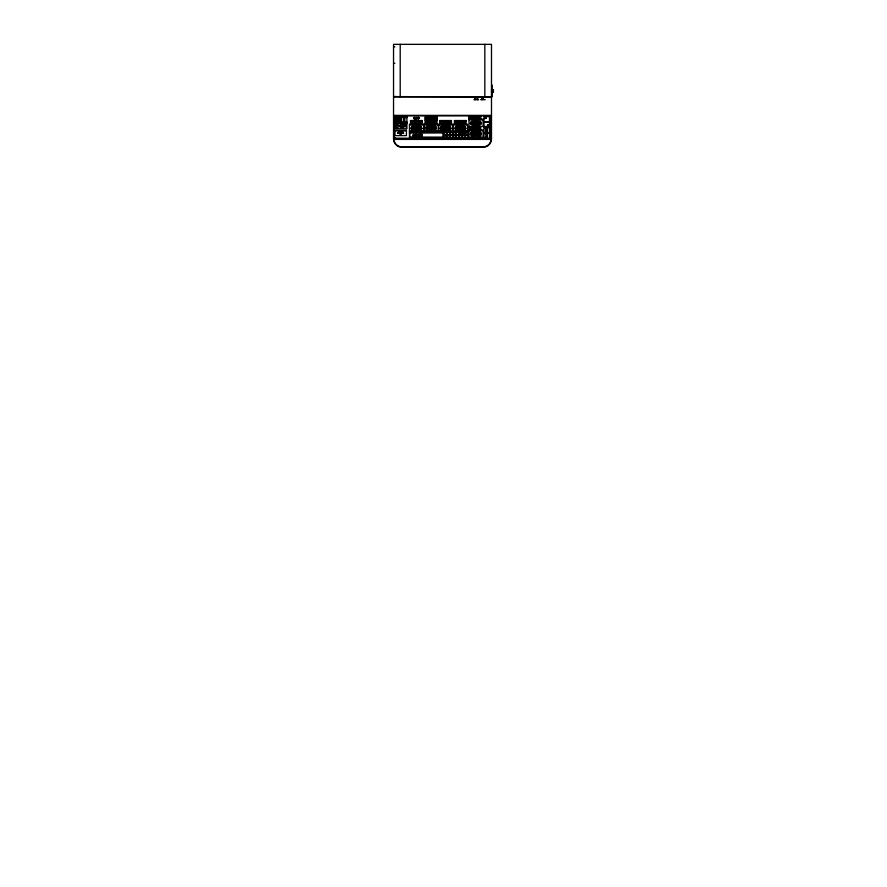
<?xml version="1.0" encoding="UTF-8"?>
<svg xmlns="http://www.w3.org/2000/svg" width="887" height="887" viewBox="0 0 887 887"><rect width="100%" height="100%" fill="white"/><g stroke="black" fill="none" stroke-linecap="round" stroke-linejoin="round"><path stroke-width="1.33" d="M413.741 118.437L414.672 118.769L414.551 117.472M416.18 117.627C415.803 118.481 415.803 118.159 416.591 118.78M418.963 118.481C417.877 115.122 417.433 121.197 418.719 117.783M394.515 115.632L394.016 138.549L491.01 138.549L491.01 115.609L490.522 138.328M478.415 129.702L478.415 127.318L478.902 128.16L479.157 127.318L479.645 128.16L480.388 127.384L480.377 129.702L479.889 128.859L478.415 129.624M415.038 118.559L414.196 117.505L414.861 117.627M415.87 117.661C416.391 121.231 417.278 115.377 416.912 118.67M418.875 118.636L418.298 117.527L417.899 118.581M394.161 137.518L394.016 138.328L394.859 138.184M400.835 135.223L401.578 133.338M419.462 129.236L419.507 128.626L421.78 128.626M436.437 128.626L434.164 128.626L433.887 129.735L435.861 130.223L433.643 130.223M448.733 129.236L448.778 128.626L451.051 128.626M463.358 129.236L463.402 128.626L465.675 128.626M481.297 123.005L479.069 122.938L481.297 122.938L481.297 123.548L479.024 123.481L478.736 124.513L480.721 124.579M481.297 133.76L481.297 134.369L479.024 134.303L478.736 135.412L480.721 135.412M395.402 96.373L394.427 96.616L490.611 96.871M399.76 132.562L400.469 132.407L399.749 132.263M394.016 115.609L394.083 116.419M394.937 115.875L394.859 116.519M394.937 138.161L394.859 137.518M430.195 128.548L430.494 127.806M446.793 128.482L446.05 129.469L444.941 128.959M475.088 123.082L475.188 123.881M490.178 116.496L491.01 116.097L490.178 115.754M490.034 137.784C492.54 138.915 488.67 137.995 490.644 137.463M415.704 118.548L415.659 117.86M417.622 117.816L417.666 118.514L418.731 118.481M399.782 133.715L399.538 132.817A1.397 1.342 0 0 0 397.886 133.161L397.886 133.238A2.938 2.805 0 0 1 403.585 133.238L403.585 133.238A1.397 1.342 0 0 0 401.922 132.884L401.578 133.416M413.73 118.026C415.349 116.164 414.284 120.721 413.974 117.572M414.041 118.758L413.73 117.993L415.038 118.126M415.704 118.148L415.848 117.561M415.061 117.86L414.672 118.913M410.892 128.16L413.32 128.16L413.652 127.041L411.668 127.041L411.668 126.464L414.118 126.464L411.668 126.531M417.001 118.525L416.823 117.539M425.549 128.16L427.989 128.16L428.31 127.041L426.325 127.118L426.325 126.464L428.787 126.464L426.325 126.531M440.152 128.16L442.591 128.16L442.923 127.041L440.939 127.041L440.939 126.464L443.611 126.176A3.127 2.994 0 0 1 447.802 126.176L450.474 126.531M454.787 128.16L457.215 128.16L457.548 127.041L455.563 127.041L455.563 126.464L458.014 126.464L455.563 126.531M470.409 123.005L472.838 123.005L473.17 121.896L471.185 121.896M470.409 134.369L470.409 133.76L472.838 133.826L473.17 132.717L471.185 132.717L471.185 132.13L473.636 132.13L471.185 132.207M394.382 116.563L395.003 116.042L394.083 115.875L491.01 115.831L490.178 115.82M394.859 138.261L394.028 137.906M430.228 128.305L431.891 127.883M444.842 128.305L446.294 127.728M475.343 133.482L475.188 134.702M476.907 134.702L477.006 133.904M414.329 118.858L413.852 117.694L414.983 118.137M415.659 117.927L416.823 117.738M416.103 118.891L416.081 117.45M419.462 129.169L419.218 129.735L421.203 130.223L418.974 130.223M448.733 129.169L448.489 129.735L450.474 130.223L448.245 130.223M463.358 129.169L463.114 129.735L465.098 130.223L462.87 130.223M401.013 132.34L401.733 132.451M415.815 117.683L416.679 117.516M415.704 118.126C418.442 117.96 415.404 119.634 416.158 117.439M401.035 132.54L401.478 132.03M418.963 118.293L417.943 117.694L418.575 118.559M415.67 128.083L416.79 127.639M417.389 128.959L415.67 128.959M432.047 128.959L430.328 128.959M459.566 128.959L461.284 128.959M475.088 123.581L475.787 124.324L476.907 123.803M476.751 124.08L477.006 123.082M490.954 116.319L490.178 116.419M476.907 134.624L475.188 134.624M428.787 126.531L429.009 126.176A3.127 2.994 0 0 1 433.189 126.176L435.861 126.531M440.939 126.531L443.611 126.253M458.014 126.531L458.235 126.176A3.127 2.994 0 0 1 462.426 126.176L465.098 126.531M471.185 121.962L471.185 121.308L473.858 121.109M473.636 132.207L473.858 131.853A3.127 2.994 0 0 1 478.049 131.853L480.721 132.207M446.228 134.879L445.54 134.879L446.904 133.039M452.37 134.658C450.33 134.813 454.366 138.239 454.41 134.658L453.734 134.658M453.046 136.509L454.41 134.658M413.841 117.993L414.994 118.27M417.899 117.505L417.611 118.348M461.074 135.312L459.022 135.312L459.022 136.188L457.326 134.879L459.022 133.36L459.022 134.236L461.074 134.236M394.161 115.842L394.859 115.842M394.161 137.585L394.859 137.585M445.097 127.883L445.795 127.606M417.954 117.417L417.666 118.093L418.908 118.06M401.589 133.028L401.922 132.817A1.397 1.342 0 0 1 403.585 133.161M465.11 135.966L467.161 134.658L465.11 133.36L465.11 134.236L463.069 134.236M467.161 134.658L465.11 136.188L465.11 135.312L463.069 135.312M414.806 118.548L414.373 117.45M418.631 117.483L417.81 117.716L418.586 118.658M418.708 118.592L417.932 118.581L418.132 117.439M475.554 133.405L476.541 133.405M476.541 134.979L475.787 135.068M400.935 135.123L399.771 133.76M476.308 124.247L475.554 124.147M446.05 129.391L445.307 129.302M460.165 127.639L461.129 127.883M460.686 129.391L459.932 129.302M414.495 118.681L414.373 117.594L414.406 118.803M393.54 46.867L394.859 46.867M393.54 63.31L394.859 63.31M491.487 89.742L492.141 89.742M491.487 90.407L492.141 90.407M491.487 91.716L492.141 91.716M491.487 92.381L492.141 92.381M489.557 96.616L490.6 96.616M393.54 96.871L491.487 96.871M473.658 97.027L478.925 97.027M480.288 97.027L485.555 97.027M474.523 99L478.06 99M482.262 99L483.581 99M473.991 99.666L478.592 99.666M480.632 99.666L485.211 99.666M393.54 115.377L491.487 115.377M469.035 116.086L480.687 116.086M395.003 116.119L394.382 116.64M484.014 116.574L489.469 116.574M469.4 116.973L470.132 116.973M472.682 116.973L473.403 116.973M436.836 117.206L431.415 116.774L436.836 116.774L436.836 119.789L431.415 119.789L436.836 119.357M469.4 117.173L470.498 117.173M472.316 117.173L473.403 117.051M469.4 117.239L471.219 116.397L471.219 118.78M473.403 117.239L471.585 116.474L471.585 118.78M484.701 117.228L486.065 117.228M395.003 117.461L400.458 117.461M401.456 117.461L406.911 117.461M414.672 118.736L413.963 117.805L414.75 117.76L414.839 118.614M415.981 117.738L416.713 117.727M436.836 117.627L431.415 117.627L436.836 118.06M413.919 117.871L414.706 117.561M415.803 117.949L416.923 118.381M418.841 117.927L417.788 118.448M470.132 118.78L470.132 117.938L470.498 118.78M472.316 118.78L472.316 117.938L472.682 118.78M473.769 117.938L475.587 117.938L475.587 116.397L474.867 117.239L473.769 116.474L473.769 118.78M477.051 118.78L477.051 117.938L479.235 117.938L479.235 116.397L478.503 117.239L478.137 116.397L477.417 117.239L476.319 116.474L476.319 118.78M473.769 118.126L475.587 118.015M477.051 118.015L479.235 118.015M415.748 118.237L416.957 118.248M417.71 118.204L418.908 118.204M473.769 118.204L474.501 118.204M484.701 118.304L486.065 118.304M417.744 118.348L418.886 118.015M436.836 118.492L431.415 118.492L436.836 118.925M415.848 118.514L416.857 118.514M396.367 118.769L397.043 118.769M398.407 118.769L399.095 118.769M469.035 118.869L480.687 118.869M468.979 119.135L483.116 119.135L483.116 126.431L468.979 126.431L469.035 115.787M468.979 119.8L483.116 119.8M398.407 120.643L397.043 120.721L397.043 118.692L396.367 118.692L396.367 121.364L399.095 121.297M410.526 120.832L422.179 120.832M425.183 120.832L436.836 120.832M439.797 120.832L451.45 120.832M454.421 120.832L466.074 120.832M414.894 121.22L414.162 121.142L414.162 123.526L414.894 123.526L414.894 121.142M416.347 121.22L417.078 121.142L417.078 122.761L416.347 122.683M418.531 121.22L419.263 121.142L419.263 122.761M420.715 121.22L421.447 121.608L420.715 121.142M426.636 121.22L427.368 121.142L427.368 123.526L426.281 122.761M428.831 121.22L428.099 121.142L428.099 123.526L428.831 122.683M431.37 121.22L430.65 121.142L430.65 122.761M431.736 121.22L432.468 121.142L432.468 123.526L431.736 122.683M433.566 121.22L432.834 121.142L432.834 123.526L433.566 122.683M441.981 121.22L440.152 121.918L440.152 123.526L440.883 122.683M443.068 121.22L442.347 121.142L442.347 123.526L443.068 122.683M443.433 121.22L444.165 121.142L444.165 122.761M444.886 121.22L446.715 121.985L446.715 123.526L445.984 122.683M447.081 121.22L448.168 121.985L448.168 121.142M448.168 121.22L448.9 121.142L448.9 122.761L447.081 122.683M449.265 121.22L449.986 121.142L449.986 121.985L450.352 121.142M450.352 121.22L451.084 121.142L451.084 123.526L450.352 123.526L451.084 122.872M454.787 121.22L456.605 121.918M455.874 121.22L456.605 121.142L456.605 122.761L454.787 123.526L454.787 121.142M458.058 121.22L458.79 121.142L458.79 123.526L458.058 123.526L458.79 122.872M459.156 121.22L459.876 121.796L459.156 121.719M462.426 121.22L463.158 121.142L463.158 123.526L462.426 122.683M464.256 121.22L463.524 121.142L463.524 123.526L464.256 123.526L464.256 122.295M464.611 121.22L465.342 121.142L465.342 123.526L464.256 122.373M473.636 121.386L473.858 121.031A3.127 2.994 0 0 1 478.049 121.031L480.721 121.308L480.721 121.962L478.736 121.962M456.605 121.719L455.874 121.142M463.158 121.719L462.426 121.142M463.524 121.719L464.256 121.142M465.342 121.719L464.611 121.142M484.014 121.785L489.469 121.785M395.003 122.007L400.458 122.007M401.456 122.007L406.911 122.007M459.156 121.918L460.974 121.985L460.974 123.526L459.876 122.761M463.158 121.918L461.34 121.985L461.34 123.526L462.426 122.761M463.524 121.985L465.342 121.918M484.036 121.962L489.491 121.962M435.384 122.373L436.471 123.526L436.471 121.53L434.652 121.53L434.652 123.526L435.384 123.526L435.384 122.295M419.263 122.683L418.531 122.761L418.531 121.142M428.831 122.761L429.918 123.526L429.918 121.918L428.831 121.918L428.831 121.142M430.65 122.683L431.736 122.761M433.566 122.761L434.375 122.683M440.883 122.761L441.981 122.683M443.068 122.761L444.165 122.683M444.886 122.683L445.984 122.761M451.084 122.761L449.265 123.526L449.265 121.142M457.692 122.761L458.79 122.683M418.531 123.138L419.263 123.138M411.978 123.459L412.71 123.459L412.71 121.918L411.978 121.918L411.978 123.526L412.71 123.526M414.162 123.459L414.894 123.459M418.531 123.459L419.263 123.526M420.715 123.459L421.447 123.459L421.447 121.918L420.715 121.918L420.715 123.526L421.447 123.526M426.636 121.142L426.636 121.985L425.549 121.918L425.549 123.526L426.281 122.683M426.636 123.459L427.368 123.459M428.099 123.459L428.831 123.459M429.186 123.459L429.918 123.459M431.736 123.459L432.468 123.459M432.834 123.459L433.566 123.459M434.652 123.459L435.384 123.459M435.75 123.459L436.471 123.459M440.152 123.459L440.883 123.459M442.347 123.459L443.068 123.459M445.984 123.459L446.715 123.459M449.265 123.459L449.986 123.459M450.352 123.459L451.084 123.459M454.787 123.459L455.508 123.459M458.058 121.142L458.058 121.985L456.971 121.918L456.971 123.526L457.692 122.683M458.058 123.459L458.79 123.459M459.156 121.142L459.156 123.526L459.876 122.683M460.242 123.459L460.974 123.459M461.34 123.459L462.06 123.459M462.426 123.459L463.158 123.459M463.524 123.459L464.256 123.459M464.611 123.459L465.342 123.459M472.838 123.005L470.409 122.938L470.409 123.548L472.882 123.481L473.17 124.579L471.185 124.579M395.003 123.57L400.458 123.57M401.445 123.57L406.9 123.57M425.549 123.526L426.281 123.526M456.971 123.526L457.692 123.526M459.156 123.526L459.876 123.526M470.409 123.548L472.882 123.548M479.024 123.548L481.297 123.548M409.461 124.945L423.598 124.945M424.13 124.945L438.267 124.945M438.732 124.945L452.869 124.945M453.357 124.945L467.493 124.945M487.44 125.211L488.804 125.211M397.731 125.444L399.095 125.522M404.849 125.444L403.485 125.522L403.485 124.147L402.121 124.147L402.121 128.127L403.485 128.05L403.485 126.752L406.213 126.819L406.213 124.147L404.849 124.213L404.849 125.522M471.185 124.513L473.414 125L473.414 125.754L474.678 125.677L474.678 125A2.217 2.118 0 0 1 474.412 121.896A2.217 2.118 0 0 1 477.683 121.896A2.217 2.118 0 0 1 477.406 125.078L477.406 125.754L478.492 125.754L478.492 125L480.721 124.513M477.406 125.677L478.492 125.677M473.414 125.754L474.678 125.754M433.41 126.464L435.861 126.464L435.861 127.118L433.887 127.118L434.209 128.16L436.437 128.16M462.648 126.464L465.098 126.464L465.098 127.118L463.114 127.041L463.446 128.16L465.675 128.16M487.44 126.298L488.804 126.298M418.531 126.176L421.203 126.531M484.036 126.508L489.491 126.508M468.99 126.919L480.643 126.919M484.036 126.974L489.491 126.974M484.036 127.174L489.491 127.174M469.545 127.318L469.545 128.16L469.788 127.318L470.287 128.16L471.03 127.318L471.03 129.602L470.531 128.948M476.175 129.702L476.175 127.318L476.674 128.16L476.918 127.318L477.417 128.16L478.16 127.318L478.16 129.702M475.31 127.484L475.809 129.69M484.036 127.639L489.491 127.639M471.851 128.083L473.336 128.083L473.336 129.69M474.323 128.083L475.809 127.994M486.076 127.961L487.44 127.961M418.753 126.531L421.203 126.464L421.203 127.118L419.218 127.118L419.551 128.16L421.78 128.16M448.024 126.531L450.474 126.464L450.474 127.118L448.489 127.041L448.822 128.16L451.051 128.16M473.336 128.16L471.851 128.16L471.363 127.318L471.851 129.624M475.809 128.16L473.824 127.384L474.323 129.624M410.892 128.626L413.364 128.626L413.409 129.236M425.549 128.626L428.033 128.626L428.066 129.236M440.152 128.626L442.635 128.626L442.68 129.236M454.787 128.626L457.26 128.626L457.304 129.236M469.057 129.624L471.03 128.859M471.851 129.69L471.851 128.848L472.594 129.624M472.594 129.69L472.594 128.848L473.336 129.624M474.323 129.69L474.323 128.848L474.567 129.69M474.567 129.624L475.066 128.848L475.809 129.624M476.175 129.624L476.674 128.859L478.16 129.624M469.545 128.925L471.03 129.025M476.674 128.925L477.661 128.925M478.902 128.925L479.889 128.925M486.076 129.047L487.44 129.047M486.076 129.369L487.44 129.258M486.076 129.591L487.44 129.591M480.543 129.957L483.116 129.957L483.116 137.252L468.979 137.252L468.99 126.63M411.668 130.156L413.896 130.156L413.896 130.899L415.16 130.821L415.16 130.156A2.217 2.118 0 0 1 414.894 127.041A2.217 2.118 0 0 1 418.165 127.041A2.217 2.118 0 0 1 417.888 130.223M421.203 130.156L418.974 130.156L418.974 130.899L417.888 130.821L417.888 130.156A2.217 2.118 0 0 0 418.165 127.041A2.217 2.118 0 0 0 414.894 127.118A2.217 2.118 0 0 0 415.16 130.223M426.325 130.156L428.554 130.156L428.554 130.899L429.829 130.821L429.829 130.156A2.217 2.118 0 0 1 429.563 127.041A2.217 2.118 0 0 1 432.823 127.041A2.217 2.118 0 0 1 432.557 130.223M435.861 130.156L433.643 130.156L433.643 130.899L432.557 130.821L432.557 130.156A2.217 2.118 0 0 0 432.823 127.041A2.217 2.118 0 0 0 429.563 127.118A2.217 2.118 0 0 0 429.829 130.223M440.939 130.156L443.167 130.156L443.167 130.899L444.431 130.821L444.431 130.156A2.217 2.118 0 0 1 444.165 127.041A2.217 2.118 0 0 1 447.425 127.041A2.217 2.118 0 0 1 447.159 130.223M450.474 130.156L448.245 130.156L448.245 130.899L447.159 130.821L447.159 130.156A2.217 2.118 0 0 0 447.425 127.041A2.217 2.118 0 0 0 444.165 127.118A2.217 2.118 0 0 0 444.431 130.223M455.563 130.156L457.792 130.156L457.792 130.899L459.056 130.821L459.056 130.156A2.217 2.118 0 0 1 458.79 127.041A2.217 2.118 0 0 1 462.06 127.041A2.217 2.118 0 0 1 461.783 130.223M465.098 130.156L462.87 130.156L462.87 130.899L461.783 130.821L461.783 130.156A2.217 2.118 0 0 0 462.06 127.041A2.217 2.118 0 0 0 458.79 127.118A2.217 2.118 0 0 0 459.056 130.223M468.99 130.001L480.643 130.001L480.643 126.63M413.896 130.223L411.668 130.223L413.652 129.735L413.409 129.169M428.554 130.223L426.325 130.223L428.31 129.735L428.066 129.169M443.167 130.223L440.939 130.223L442.923 129.735L442.68 129.169M457.792 130.223L455.563 130.223L457.548 129.735L457.304 129.169M468.979 130.622L483.116 130.622M486.076 130.666L487.44 130.666M395.025 130.866L406.434 130.866M486.076 130.888L487.44 130.888M409.461 130.91L423.598 130.91M424.13 130.91L438.267 130.91M438.732 130.91L452.869 130.91M453.357 130.91L467.493 130.91M486.076 130.999L487.44 130.999M486.076 131.221L487.44 131.221M444.176 132.274L449.631 132.274M450.319 132.274L455.774 132.274M456.295 132.274L461.75 132.274M462.382 132.274L467.837 132.274M486.076 132.296L487.44 132.296M409.461 132.518L443.433 132.518M481.297 133.826C478.98 135.146 477.406 131.575 480.721 132.717L480.721 132.13L478.27 132.207M409.75 132.85L443.156 132.784L443.156 137.297L409.75 137.219M452.37 132.928L453.734 132.928M471.185 132.784L473.17 132.784M478.736 132.784L480.721 132.784M484.036 132.839L489.491 132.839M484.014 133.161L489.469 133.161M486.054 133.815L487.418 133.815M459.022 134.015L461.074 134.015L461.074 135.534L459.022 135.534M465.11 134.015L463.069 134.015L463.069 135.534L465.11 135.534M415.36 134.38L415.859 135.09L416.846 134.38M419.008 134.38L418.509 136.742L419.008 135.412L419.994 135.412M419.496 134.38L419.994 135.556L419.008 135.556M420.471 134.38L420.97 135.09L421.968 134.38M470.409 134.303L472.882 134.303L473.17 135.412L471.185 135.412M413.187 134.813L413.686 134.214L413.187 134.957M447.591 134.879L448.268 134.658L447.591 134.658L447.591 136.842L446.228 136.842L446.228 134.658L445.54 134.879M451.683 134.879L452.37 134.879L452.37 132.706L453.734 132.706L453.734 134.879L454.41 134.879M486.054 134.891L487.418 134.891M416.846 135.412L415.859 135.412L415.36 136.742L415.36 134.225M420.471 135.412L421.469 135.412L421.968 136.742L421.968 134.225M413.187 135.556L414.672 135.556M415.859 135.556L416.846 135.556L416.846 134.225M421.469 135.556L420.471 135.556L420.471 134.225M471.185 135.822L473.414 135.822L473.414 136.576L474.678 136.498L474.678 135.822M480.721 135.822L478.492 135.822L478.492 136.576L477.406 136.576L477.406 135.822M473.414 135.899L471.185 135.899L473.17 135.412M478.492 135.899L480.721 135.899L478.736 135.412M486.054 136.421L487.418 136.421M446.228 136.62L447.591 136.62M486.054 137.496L487.418 137.496M490.034 137.862L490.866 137.518M394.083 138.084L395.003 137.984M394.637 138.305L489.469 138.372L489.469 115.909M393.54 138.993L491.487 138.993L491.487 44.35L393.54 44.35L393.54 138.993A8.249 8.249 0 0 0 401.8 147.253L483.227 147.253A8.249 8.249 0 0 0 491.487 138.993M416.746 118.625L415.97 118.614L416.746 118.625L416.635 117.727M476.308 122.417L476.907 122.927M446.05 127.562L446.76 128.305M431.448 127.562L432.146 128.305M465.11 133.582L467.161 134.879M476.541 122.506L477.006 123.16M417.023 127.661L417.522 128.548M459.022 135.966L457.326 134.879M414.861 117.583L414.961 118.414M451.683 134.658L453.046 136.288M446.904 133.25L448.268 134.879M415.826 129.225L415.537 128.482M478.736 121.896L479.069 123.005M418.298 117.572L418.32 118.736M416.336 117.605L416.369 118.769M418.453 117.583L418.476 118.714M416.491 117.616L416.513 118.747M493.46 89.52L493.46 90.319M493.46 91.627L493.46 92.425M492.795 89.886L492.795 92.237M492.473 90.363L492.473 91.76M492.141 85.085L492.141 96.849M488.804 126.519L488.804 124.989L487.44 124.989L487.44 126.519M487.44 127.739L487.44 132.518L486.076 132.518L486.076 127.739M484.823 44.35L484.823 96.871M484.014 115.909L484.014 138.372M482.927 97.027L482.927 99.666M481.785 97.027L481.785 99.666M480.687 115.787L480.687 119.168M479.601 128.948L479.601 129.602L479.113 128.948M477.871 99L477.871 99.666M477.339 99L477.339 99.666M475.232 99L475.232 99.666M475.31 127.418L475.31 128.061M474.711 99L474.711 99.666M474.501 118.126L474.501 118.78M473.403 118.78L473.403 116.397L472.682 117.051M470.132 117.051L469.4 116.397L469.4 118.78M467.493 131.575L467.493 124.28L453.357 124.28L453.357 131.575M463.446 128.16L465.675 128.083L465.675 128.704L463.402 128.626M462.382 131.62L462.382 137.485L467.837 137.485L467.837 131.62L438.732 131.575L438.732 124.28L452.869 124.28L452.869 131.575M461.75 131.62L461.75 137.485L456.295 137.485L456.295 131.62M457.215 128.16L454.787 128.083L454.787 128.704L457.26 128.626M455.774 131.62L455.774 137.485L450.319 137.485L450.319 131.62M449.631 131.62L449.631 137.485L444.176 137.485L444.176 131.62M448.822 128.16L451.051 128.083L451.051 128.704L448.778 128.626M447.081 121.142L447.081 122.761M444.886 121.142L444.886 122.761M443.433 121.142L443.433 121.985L443.068 121.142M442.591 128.16L440.152 128.083L440.152 128.704L442.635 128.626M441.981 121.142L441.981 122.761M438.267 131.575L438.267 124.28L424.13 124.28L424.13 131.575M434.375 122.761L433.566 121.142M434.209 128.16L436.437 128.083L436.437 128.704L434.164 128.626M431.736 121.142L431.736 121.985L431.37 121.142M427.989 128.16L425.549 128.083L425.549 128.704L428.033 128.626M419.551 128.16L421.78 128.083L421.78 128.704L419.507 128.626M419.496 134.225L419.496 135.09L419.008 134.225M416.347 121.142L416.347 122.761M413.32 128.16L410.892 128.083L410.892 128.704L413.364 128.626M409.75 132.784L409.75 137.297M404.871 122.018L404.871 118.038L403.507 118.115L403.507 122.018M400.203 44.35L400.203 96.871M399.095 121.364L399.095 118.692L398.407 118.692L398.407 120.721M399.095 125.444L399.095 126.819L397.731 126.819L397.731 128.127L396.367 128.127L396.367 124.147L397.731 124.147L397.731 125.522M474.678 125.078A2.217 2.118 0 0 1 474.412 121.974A2.217 2.118 0 0 1 477.683 121.974A2.217 2.118 0 0 1 477.406 125M397.886 133.238A1.397 1.342 0 0 1 399.538 132.884M414.34 126.253A3.127 2.994 0 0 1 418.531 126.253M474.678 135.899A2.217 2.118 0 0 1 474.412 132.795A2.217 2.118 0 0 1 477.683 132.795A2.217 2.118 0 0 1 477.406 135.899M491.054 139.403L491.01 140.024A7.85 7.85 0 0 1 483.215 146.843L401.811 146.843A7.85 7.85 0 0 1 394.016 140.024L393.972 139.403L491.054 139.403M400.458 116.796L395.003 116.796L395.003 122.672L400.458 122.672L400.458 116.796M406.911 116.796L401.456 116.796L401.456 122.672L406.911 122.672L406.911 116.796M430.583 116.774L425.183 117.206L430.583 116.774M486.065 117.006L484.701 117.006L484.701 118.525L486.065 118.525L486.065 117.006M430.583 117.627L425.183 118.06L430.583 117.627M430.583 118.492L425.183 118.925L430.583 118.492M430.583 119.357L425.183 119.789L430.583 119.357M422.179 120.543L410.526 120.543L410.526 123.914L422.179 123.914L422.179 120.543M436.836 120.543L425.183 120.543L425.183 123.914L436.836 123.914L436.836 120.543M451.45 120.543L439.797 120.543L439.797 123.914L451.45 123.914L451.45 120.543M466.074 120.543L454.421 120.543L454.421 123.914L466.074 123.914L466.074 120.543M400.458 122.905L395.003 122.905L395.003 128.77L400.458 128.77L400.458 122.905M406.9 122.905L401.445 122.905L401.445 128.77L406.9 128.77L406.9 122.905M423.598 124.28L409.461 124.28L409.461 131.575L423.598 131.575L423.598 124.28M406.434 130.356L395.025 130.356L395.025 135.6L406.434 135.6L406.434 130.356M443.433 131.853L409.461 131.853L409.461 137.485L443.433 137.485L443.433 131.853M487.418 133.593L486.054 133.593L486.054 135.112L487.418 135.112L487.418 133.593M414.672 135.401L413.187 135.401L413.187 136.731L414.185 135.888L414.672 136.742L414.672 135.401M417.666 135.412L417.178 136.742L417.666 135.412M419.994 136.01L419.496 136.742L419.994 136.01M487.418 136.199L486.054 136.199L486.054 137.718L487.418 137.718L487.418 136.199M475.288 124.657A1.508 1.441 0 0 0 477.55 123.404A1.508 1.441 0 0 0 475.288 122.084A1.508 1.441 0 0 0 475.288 124.579A1.508 1.441 0 0 0 477.55 123.326A1.508 1.441 0 0 0 475.288 122.162A1.508 1.441 0 0 0 475.288 124.657M430.439 129.801A1.508 1.441 0 0 0 432.701 128.548A1.508 1.441 0 0 0 430.439 127.307A1.508 1.441 0 0 0 430.439 129.801M430.128 129.502A1.508 1.441 0 0 0 432.645 128.848A1.508 1.441 0 0 0 430.805 127.085A1.508 1.441 0 0 0 430.128 129.502M459.666 129.801A1.508 1.441 0 0 0 461.927 128.548A1.508 1.441 0 0 0 459.666 127.307A1.508 1.441 0 0 0 459.666 129.801M459.666 129.724A1.508 1.441 0 0 0 461.927 128.482A1.508 1.441 0 0 0 459.666 127.229A1.508 1.441 0 0 0 459.666 129.724M415.781 129.801A1.508 1.441 0 0 0 418.032 128.548A1.508 1.441 0 0 0 415.781 127.307A1.508 1.441 0 0 0 415.781 129.801M415.781 129.724A1.508 1.441 0 0 0 418.032 128.482A1.508 1.441 0 0 0 415.781 127.229A1.508 1.441 0 0 0 415.781 129.724M445.041 129.724A1.508 1.441 0 0 0 447.303 128.482A1.508 1.441 0 0 0 445.041 127.229A1.508 1.441 0 0 0 445.041 129.724M445.041 129.801A1.508 1.441 0 0 0 447.303 128.548A1.508 1.441 0 0 0 445.041 127.307A1.508 1.441 0 0 0 445.041 129.801M475.288 135.478A1.508 1.441 0 0 0 477.55 134.225A1.508 1.441 0 0 0 475.288 132.983A1.508 1.441 0 0 0 475.288 135.478"/></g></svg>
